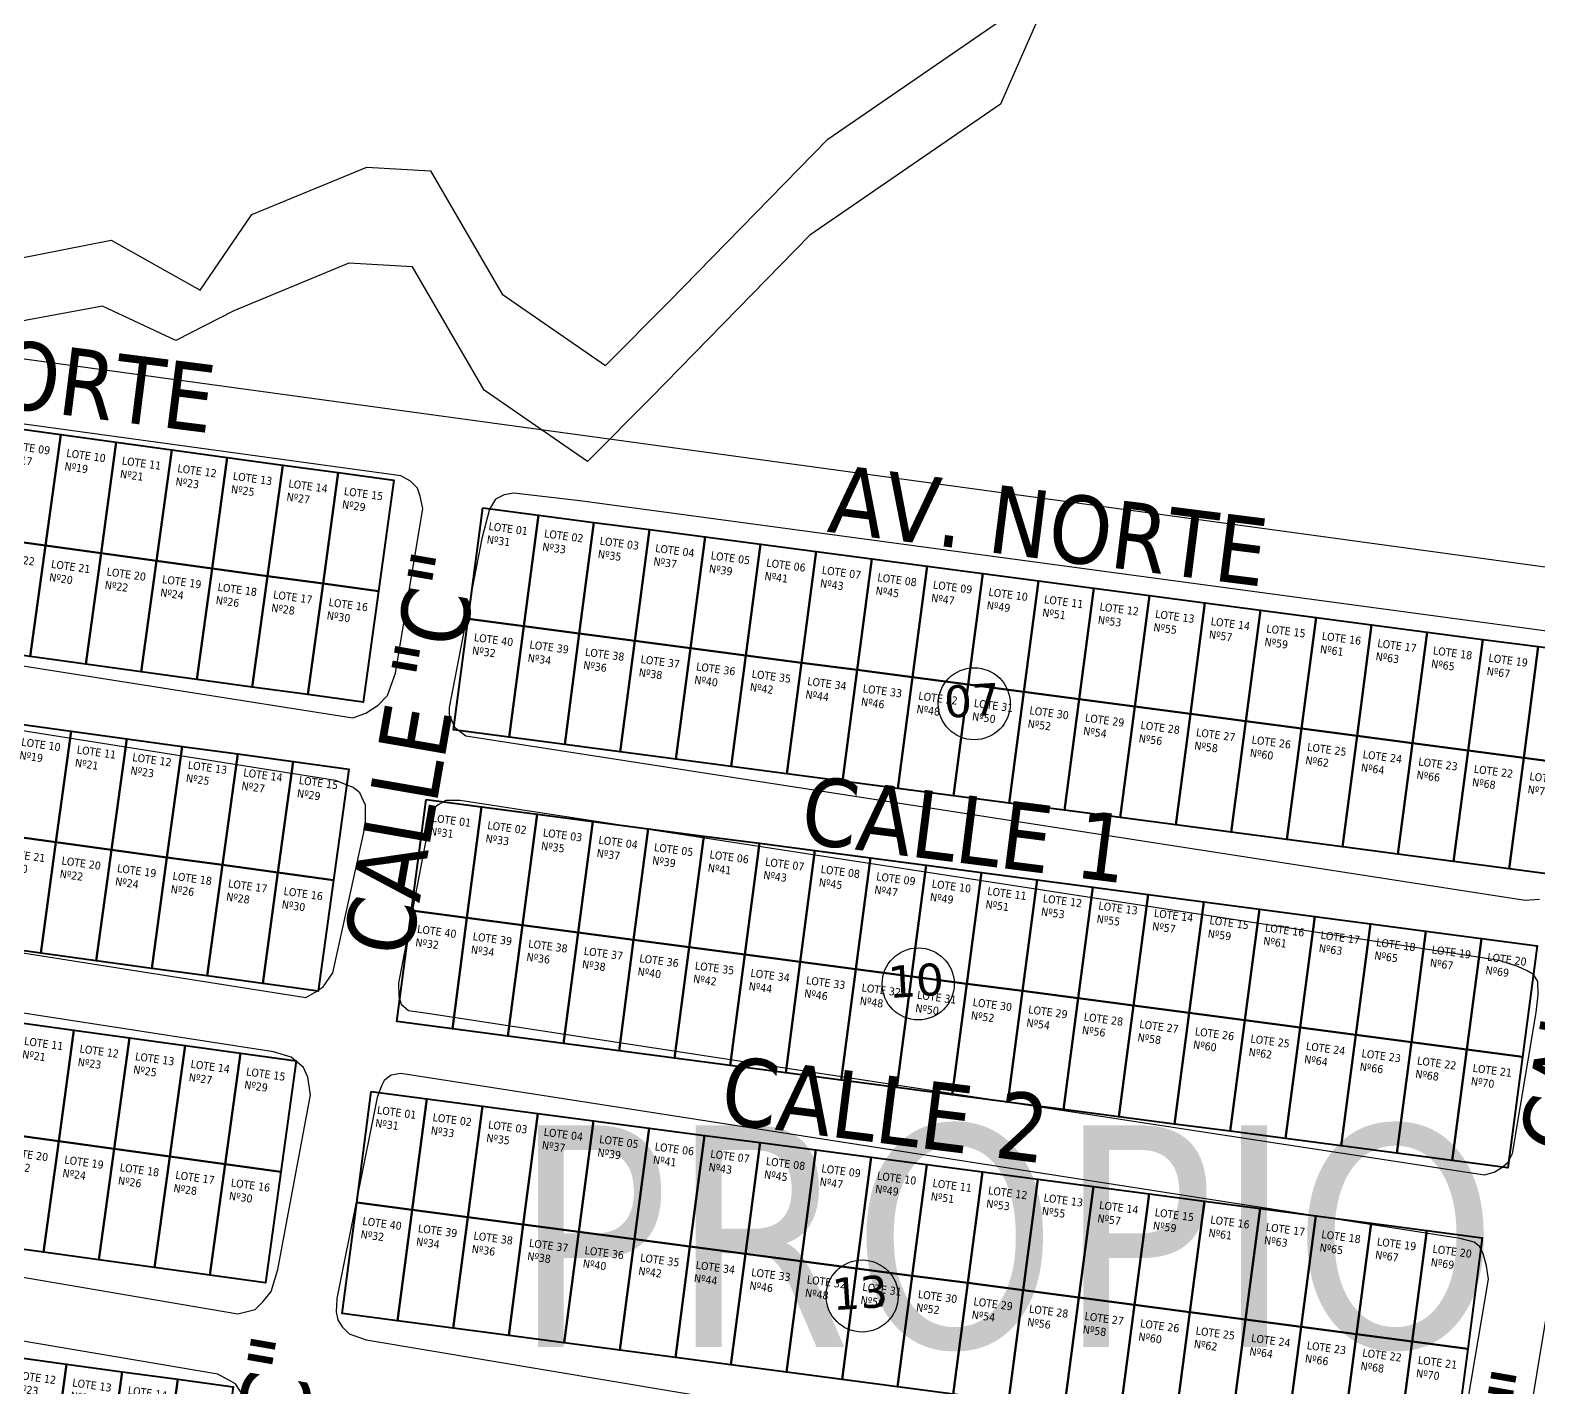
# Model space of a CAD drawing. Header units: metres. Extents: x 2 to 659295185, y -28 to 1124222152.
# Drawn here: x 658607.6 to 658796, y 1123428 to 1123597.7 of the extents above; entities that cross this region are included whole.
import ezdxf
from ezdxf.enums import TextEntityAlignment as Align

# ---------------------------------------------------------------- set-up
doc = ezdxf.new("R2010")
doc.units = ezdxf.units.M
doc.header["$MEASUREMENT"] = 0
doc.linetypes.add('HIDDEN', pattern=[0.375, 0.25, -0.125])
for name, color, linetype in [('CALLES', 1, 'CONTINUOUS'), ('División Parroquial', 130, 'CONTINUOUS'), ('FORMATO', 7, 'CONTINUOUS'), ('MANZANA', 30, 'CONTINUOUS'), ('Numero de manzana', 6, 'CONTINUOUS'), ('Parcelas', 140, 'CONTINUOUS'), ('TEXTOS', 7, 'CONTINUOUS')]:
    doc.layers.add(name, color=color, linetype=linetype)
doc.styles.add('ARIAL', font='txt')
doc.styles.add('ROMAN', font='verdana.ttf')
doc.styles.get("Standard").update_dxf_attribs({"font": 'tahoma.ttf'})

msp = doc.modelspace()

# ---------------------------------------------------------------- linework, layer by layer
at = {"layer": 'División Parroquial', "color": 1, "flags": 128}
for points in [[(658744.7053, 1123624.6401), (658728.7991, 1123588.4075), (658704.9686, 1123572.0408), (658685.1126, 1123551.705), (658677.1719, 1123543.7666), (658664.2671, 1123552.6948), (658655.3286, 1123568.0716), (658647.3879, 1123568.5615), (658632.9906, 1123562.6127), (658625.7718, 1123558.9039), (658616.592, 1123563.1953), (658599.2438, 1123559.9795), (658583.2569, 1123570.117), (658563.4009, 1123571.1068), (658556.2646, 1123572.8981), (658546.3366, 1123572.8981), (658530.9888, 1123577.7564), (658522.008, 1123585.7023), (658513.0778, 1123588.6717), (658503.0139, 1123583.5069), (658480.577, 1123580.0076), (658492.1763, 1123631.4687)], [(658525.4679, 1123602.623), (658539.3704, 1123595.1845), (658550.7285, 1123589.7589), (658563.8456, 1123587.2436), (658570.7968, 1123591.7027), (658590.5837, 1123581.766), (658600.3169, 1123568.019), (658617.6651, 1123571.4135), (658628.7948, 1123565.1861), (658635.243, 1123574.6142), (658649.6403, 1123580.563), (658657.581, 1123580.0731), (658666.5195, 1123564.6962), (658679.4243, 1123555.768), (658687.365, 1123563.7064), (658707.221, 1123584.0423), (658731.0515, 1123600.4089)]]:
    msp.add_lwpolyline(points, dxfattribs=at)
at = {"layer": 'MANZANA', "lineweight": -2}
for p, q in [((658857.0974, 1123522.3103), (658478.9347, 1123574.0498)), ((658653.8538, 1123541.9763), (658558.7957, 1123555.0436)), ((658655.0577, 1123541.3164), (658653.8538, 1123541.9763)), ((658655.94, 1123540.4366), (658655.0577, 1123541.3164)), ((658656.2781, 1123539.4468), (658655.94, 1123540.4366)), ((658656.6079, 1123537.8971), (658656.2781, 1123539.4468)), ((658666.7916, 1123539.5968), (658665.7031, 1123539.0469)), ((658667.9955, 1123539.8267), (658666.7916, 1123539.5968)), ((658676.2166, 1123538.8669), (658667.9955, 1123539.8267)), ((658653.1942, 1123517.3113), (658656.6079, 1123537.8971)), ((658664.9363, 1123537.8271), (658663.9715, 1123534.1679)), ((658665.7031, 1123539.0469), (658664.9363, 1123537.8271)), ((658800.1186, 1123522.1703), (658676.2166, 1123538.8669)), ((658663.9715, 1123534.1679), (658659.898, 1123513.0222)), ((658548.7276, 1123527.3493), (658647.8509, 1123511.7524)), ((658645.6987, 1123503.894), (658543.8295, 1123520.1407)), ((658652.2212, 1123514.5419), (658653.1942, 1123517.3113)), ((658649.4918, 1123512.3123), (658651.0255, 1123513.3221)), ((658651.0255, 1123513.3221), (658652.2212, 1123514.5419)), ((658659.898, 1123513.0222), (658659.9063, 1123512.1424)), ((658647.8509, 1123511.7524), (658649.4918, 1123512.3123)), ((658659.9063, 1123512.1424), (658660.566, 1123510.5927)), ((658660.566, 1123510.5927), (658662.0007, 1123509.4929)), ((658662.0007, 1123509.4929), (658794.3465, 1123488.9671)), ((658647.8921, 1123503.0242), (658645.6987, 1123503.894)), ((658648.7662, 1123502.3643), (658647.8921, 1123503.0242)), ((658649.4341, 1123500.8147), (658648.7662, 1123502.3643)), ((658649.4423, 1123498.3852), (658649.4341, 1123500.8147)), ((658657.985, 1123500.4147), (658657.2264, 1123497.7553)), ((658658.5292, 1123500.8547), (658657.985, 1123500.4147)), ((658659.5105, 1123501.4145), (658658.5292, 1123500.8547)), ((658661.2669, 1123501.4245), (658659.5105, 1123501.4145)), ((658791.0977, 1123481.4286), (658661.2669, 1123501.4245)), ((658645.3606, 1123479.8889), (658649.4423, 1123498.3852)), ((658657.2264, 1123497.7553), (658653.59, 1123478.5992)), ((658539.451, 1123493.0262), (658641.9798, 1123476.7796)), ((658794.3465, 1123488.9671), (658796.1029, 1123489.077)), ((658637.9558, 1123470.0209), (658541.2403, 1123484.9579)), ((658793.3983, 1123480.6588), (658791.0977, 1123481.4286)), ((658644.165, 1123478.1193), (658645.3606, 1123479.8889)), ((658794.6022, 1123480.1189), (658793.3983, 1123480.6588)), ((658795.3773, 1123479.679), (658794.6022, 1123480.1189)), ((658795.9297, 1123478.7991), (658795.3773, 1123479.679)), ((658641.9798, 1123476.7796), (658643.1837, 1123477.4494)), ((658643.1837, 1123477.4494), (658644.165, 1123478.1193)), ((658653.59, 1123478.5992), (658653.5982, 1123476.9395)), ((658795.7236, 1123474.9199), (658795.938, 1123477.1395)), ((658795.938, 1123477.1395), (658795.9297, 1123478.7991)), ((658653.5982, 1123476.9395), (658653.928, 1123475.9497)), ((658653.928, 1123475.9497), (658654.8104, 1123475.1799)), ((658654.8104, 1123475.1799), (658657.2181, 1123474.8599)), ((658657.2181, 1123474.8599), (658789.2424, 1123454.6541)), ((658792.7386, 1123457.3235), (658795.7236, 1123474.9199)), ((658640.1492, 1123469.3611), (658637.9558, 1123470.0209)), ((658641.6912, 1123468.0413), (658640.1492, 1123469.3611)), ((658642.2437, 1123466.8316), (658641.6912, 1123468.0413)), ((658642.5818, 1123464.622), (658642.2437, 1123466.8316)), ((658651.4543, 1123465.7618), (658650.9101, 1123464.3221)), ((658651.7759, 1123466.4317), (658651.4543, 1123465.7618)), ((658652.6499, 1123467.0915), (658651.7759, 1123466.4317)), ((658653.8538, 1123467.3215), (658652.6499, 1123467.0915)), ((658786.2079, 1123446.6757), (658653.8538, 1123467.3215)), ((658638.5166, 1123442.8065), (658642.5818, 1123464.622)), ((658650.9101, 1123464.3221), (658645.8719, 1123439.1972)), ((658792.1944, 1123456.2137), (658792.7386, 1123457.3235)), ((658533.4892, 1123454.3941), (658633.5031, 1123437.2576)), ((658789.2424, 1123454.6541), (658790.4462, 1123454.994)), ((658790.4462, 1123454.994), (658791.4275, 1123455.5439)), ((658791.4275, 1123455.5439), (658792.1944, 1123456.2137)), ((658631.0128, 1123429.7291), (658531.6587, 1123446.5357)), ((658787.9642, 1123446.2458), (658786.2079, 1123446.6757)), ((658788.6239, 1123445.6959), (658787.9642, 1123446.2458)), ((658789.0692, 1123444.8061), (658788.6239, 1123445.6959)), ((658789.5145, 1123443.2664), (658789.0692, 1123444.8061)), ((658789.7371, 1123441.6067), (658789.5145, 1123443.2664)), ((658637.6508, 1123440.047), (658638.5166, 1123442.8065)), ((658785.1442, 1123414.4922), (658789.7371, 1123441.6067)), ((658797.7356, 1123441.7567), (658793.3653, 1123415.1921)), ((658636.6695, 1123438.8173), (658637.6508, 1123440.047)), ((658633.5031, 1123437.2576), (658635.6882, 1123437.8175)), ((658635.6882, 1123437.8175), (658636.6695, 1123438.8173)), ((658645.8719, 1123439.1972), (658645.7729, 1123437.5375)), ((658645.7729, 1123437.5375), (658645.9955, 1123436.5377)), ((658645.9955, 1123436.5377), (658646.548, 1123435.6579)), ((658646.548, 1123435.6579), (658647.4303, 1123434.7781)), ((658647.4303, 1123434.7781), (658649.5165, 1123434.0083)), ((658649.5165, 1123434.0083), (658781.7634, 1123411.9327)), ((658633.2145, 1123428.5194), (658631.0128, 1123429.7291)), ((658634.204, 1123426.9797), (658633.2145, 1123428.5194))]:
    msp.add_line(p, q, dxfattribs=at)
at = {"layer": 'Numero de manzana', "lineweight": -2}
for centre in [(658725.5001, 1123513.5001), (658718.5001, 1123478.5001), (658711.5001, 1123439.5001)]:
    msp.add_circle(centre, 4.5001, dxfattribs=at)
at = {"layer": 'Parcelas', "lineweight": 40}
for points in [[(658604.4468, 1123548.0956), (658611.3816, 1123547.1423), (658609.475, 1123533.2727), (658602.5402, 1123534.226), (658604.4468, 1123548.0956)], [(658611.3816, 1123547.1423), (658618.3164, 1123546.189), (658616.4098, 1123532.3194), (658609.475, 1123533.2727), (658611.3816, 1123547.1423)], [(658618.3164, 1123546.189), (658625.2511, 1123545.2357), (658623.3445, 1123531.3661), (658616.4098, 1123532.3194), (658618.3164, 1123546.189)], [(658625.2511, 1123545.2357), (658632.1859, 1123544.2824), (658630.2793, 1123530.4128), (658623.3445, 1123531.3661), (658625.2511, 1123545.2357)], [(658632.1859, 1123544.2824), (658639.1207, 1123543.3291), (658637.2141, 1123529.4595), (658630.2793, 1123530.4128), (658632.1859, 1123544.2824)], [(658639.1207, 1123543.3291), (658646.0555, 1123542.3758), (658644.1489, 1123528.5062), (658637.2141, 1123529.4595), (658639.1207, 1123543.3291)], [(658646.0555, 1123542.3758), (658652.9903, 1123541.4225), (658651.0837, 1123527.5529), (658644.1489, 1123528.5062), (658646.0555, 1123542.3758)], [(658664.1116, 1123537.9957), (658671.0517, 1123537.0819), (658669.2242, 1123523.2017), (658662.2841, 1123524.1155), (658664.1116, 1123537.9957)], [(658671.0517, 1123537.0819), (658677.9918, 1123536.1682), (658676.1643, 1123522.288), (658669.2242, 1123523.2017), (658671.0517, 1123537.0819)], [(658677.9918, 1123536.1682), (658684.9319, 1123535.2545), (658683.1044, 1123521.3742), (658676.1643, 1123522.288), (658677.9918, 1123536.1682)], [(658602.5402, 1123534.226), (658609.475, 1123533.2727), (658607.5684, 1123519.4032), (658600.6336, 1123520.3565), (658602.5402, 1123534.226)], [(658684.9319, 1123535.2545), (658691.872, 1123534.3407), (658690.0446, 1123520.4605), (658683.1044, 1123521.3742), (658684.9319, 1123535.2545)], [(658691.872, 1123534.3407), (658698.8121, 1123533.427), (658696.9847, 1123519.5468), (658690.0446, 1123520.4605), (658691.872, 1123534.3407)], [(658609.475, 1123533.2727), (658616.4098, 1123532.3194), (658614.5032, 1123518.4499), (658607.5684, 1123519.4032), (658609.475, 1123533.2727)], [(658616.4098, 1123532.3194), (658623.3445, 1123531.3661), (658621.4379, 1123517.4966), (658614.5032, 1123518.4499), (658616.4098, 1123532.3194)], [(658698.8121, 1123533.427), (658705.7522, 1123532.5132), (658703.9248, 1123518.633), (658696.9847, 1123519.5468), (658698.8121, 1123533.427)], [(658705.7522, 1123532.5132), (658712.6924, 1123531.5995), (658710.8649, 1123517.7193), (658703.9248, 1123518.633), (658705.7522, 1123532.5132)], [(658623.3445, 1123531.3661), (658630.2793, 1123530.4128), (658628.3727, 1123516.5433), (658621.4379, 1123517.4966), (658623.3445, 1123531.3661)], [(658630.2793, 1123530.4128), (658637.2141, 1123529.4595), (658635.3075, 1123515.59), (658628.3727, 1123516.5433), (658630.2793, 1123530.4128)], [(658712.6924, 1123531.5995), (658719.6325, 1123530.6857), (658717.805, 1123516.8055), (658710.8649, 1123517.7193), (658712.6924, 1123531.5995)], [(658719.6325, 1123530.6857), (658726.5726, 1123529.772), (658724.7451, 1123515.8918), (658717.805, 1123516.8055), (658719.6325, 1123530.6857)], [(658726.5726, 1123529.772), (658733.5127, 1123528.8583), (658731.6852, 1123514.978), (658724.7451, 1123515.8918), (658726.5726, 1123529.772)], [(658637.2141, 1123529.4595), (658644.1489, 1123528.5062), (658642.2423, 1123514.6367), (658635.3075, 1123515.59), (658637.2141, 1123529.4595)], [(658644.1489, 1123528.5062), (658651.0837, 1123527.5529), (658649.1771, 1123513.6834), (658642.2423, 1123514.6367), (658644.1489, 1123528.5062)], [(658733.5127, 1123528.8583), (658740.4528, 1123527.9445), (658738.6253, 1123514.0643), (658731.6852, 1123514.978), (658733.5127, 1123528.8583)], [(658740.4528, 1123527.9445), (658747.3929, 1123527.0308), (658745.5654, 1123513.1506), (658738.6253, 1123514.0643), (658740.4528, 1123527.9445)], [(658747.3929, 1123527.0308), (658754.333, 1123526.117), (658752.5055, 1123512.2368), (658745.5654, 1123513.1506), (658747.3929, 1123527.0308)], [(658754.333, 1123526.117), (658761.2731, 1123525.2033), (658759.4456, 1123511.3231), (658752.5055, 1123512.2368), (658754.333, 1123526.117)], [(658662.2841, 1123524.1155), (658669.2242, 1123523.2017), (658667.3967, 1123509.3215), (658660.4566, 1123510.2353), (658662.2841, 1123524.1155)], [(658761.2731, 1123525.2033), (658768.2132, 1123524.2895), (658766.3857, 1123510.4093), (658759.4456, 1123511.3231), (658761.2731, 1123525.2033)], [(658768.2132, 1123524.2895), (658775.1533, 1123523.3758), (658773.3258, 1123509.4956), (658766.3857, 1123510.4093), (658768.2132, 1123524.2895)], [(658669.2242, 1123523.2017), (658676.1643, 1123522.288), (658674.3369, 1123508.4078), (658667.3967, 1123509.3215), (658669.2242, 1123523.2017)], [(658676.1643, 1123522.288), (658683.1044, 1123521.3742), (658681.277, 1123507.494), (658674.3369, 1123508.4078), (658676.1643, 1123522.288)], [(658775.1533, 1123523.3758), (658782.0934, 1123522.4621), (658780.2659, 1123508.5818), (658773.3258, 1123509.4956), (658775.1533, 1123523.3758)], [(658782.0934, 1123522.4621), (658789.0335, 1123521.5483), (658787.206, 1123507.6681), (658780.2659, 1123508.5818), (658782.0934, 1123522.4621)], [(658683.1044, 1123521.3742), (658690.0446, 1123520.4605), (658688.2171, 1123506.5803), (658681.277, 1123507.494), (658683.1044, 1123521.3742)], [(658690.0446, 1123520.4605), (658696.9847, 1123519.5468), (658695.1572, 1123505.6666), (658688.2171, 1123506.5803), (658690.0446, 1123520.4605)], [(658789.0335, 1123521.5483), (658795.9736, 1123520.6346), (658794.1461, 1123506.7544), (658787.206, 1123507.6681), (658789.0335, 1123521.5483)], [(658795.9736, 1123520.6346), (658802.9137, 1123519.7208), (658801.0862, 1123505.8406), (658794.1461, 1123506.7544), (658795.9736, 1123520.6346)], [(658696.9847, 1123519.5468), (658703.9248, 1123518.633), (658702.0973, 1123504.7528), (658695.1572, 1123505.6666), (658696.9847, 1123519.5468)], [(658703.9248, 1123518.633), (658710.8649, 1123517.7193), (658709.0374, 1123503.8391), (658702.0973, 1123504.7528), (658703.9248, 1123518.633)], [(658710.8649, 1123517.7193), (658717.805, 1123516.8055), (658715.9775, 1123502.9253), (658709.0374, 1123503.8391), (658710.8649, 1123517.7193)], [(658717.805, 1123516.8055), (658724.7451, 1123515.8918), (658722.9176, 1123502.0116), (658715.9775, 1123502.9253), (658717.805, 1123516.8055)], [(658724.7451, 1123515.8918), (658731.6852, 1123514.978), (658729.8577, 1123501.0978), (658722.9176, 1123502.0116), (658724.7451, 1123515.8918)], [(658731.6852, 1123514.978), (658738.6253, 1123514.0643), (658736.7978, 1123500.1841), (658729.8577, 1123501.0978), (658731.6852, 1123514.978)], [(658738.6253, 1123514.0643), (658745.5654, 1123513.1506), (658743.7379, 1123499.2703), (658736.7978, 1123500.1841), (658738.6253, 1123514.0643)], [(658745.5654, 1123513.1506), (658752.5055, 1123512.2368), (658750.678, 1123498.3566), (658743.7379, 1123499.2703), (658745.5654, 1123513.1506)], [(658605.7526, 1123511.037), (658612.6874, 1123510.0837), (658610.7808, 1123496.2141), (658603.846, 1123497.1674), (658605.7526, 1123511.037)], [(658752.5055, 1123512.2368), (658759.4456, 1123511.3231), (658757.6181, 1123497.4429), (658750.678, 1123498.3566), (658752.5055, 1123512.2368)], [(658759.4456, 1123511.3231), (658766.3857, 1123510.4093), (658764.5582, 1123496.5291), (658757.6181, 1123497.4429), (658759.4456, 1123511.3231)], [(658612.6874, 1123510.0837), (658619.6222, 1123509.1304), (658617.7156, 1123495.2608), (658610.7808, 1123496.2141), (658612.6874, 1123510.0837)], [(658619.6222, 1123509.1304), (658626.557, 1123508.1771), (658624.6504, 1123494.3075), (658617.7156, 1123495.2608), (658619.6222, 1123509.1304)], [(658766.3857, 1123510.4093), (658773.3258, 1123509.4956), (658771.4983, 1123495.6154), (658764.5582, 1123496.5291), (658766.3857, 1123510.4093)], [(658773.3258, 1123509.4956), (658780.2659, 1123508.5818), (658778.4384, 1123494.7016), (658771.4983, 1123495.6154), (658773.3258, 1123509.4956)], [(658626.557, 1123508.1771), (658633.4918, 1123507.2238), (658631.5852, 1123493.3542), (658624.6504, 1123494.3075), (658626.557, 1123508.1771)], [(658633.4918, 1123507.2238), (658640.4266, 1123506.2705), (658638.52, 1123492.4009), (658631.5852, 1123493.3542), (658633.4918, 1123507.2238)], [(658780.2659, 1123508.5818), (658787.206, 1123507.6681), (658785.3786, 1123493.7879), (658778.4384, 1123494.7016), (658780.2659, 1123508.5818)], [(658787.206, 1123507.6681), (658794.1461, 1123506.7544), (658792.3187, 1123492.8741), (658785.3786, 1123493.7879), (658787.206, 1123507.6681)], [(658640.4265, 1123506.2705), (658647.3613, 1123505.3172), (658645.4547, 1123491.4476), (658638.5199, 1123492.4009), (658640.4265, 1123506.2705)], [(658794.1461, 1123506.7544), (658801.0862, 1123505.8406), (658799.2588, 1123491.9604), (658792.3187, 1123492.8741), (658794.1461, 1123506.7544)], [(658657.0201, 1123501.5432), (658663.9602, 1123500.6295), (658662.1327, 1123486.7493), (658655.1926, 1123487.663), (658657.0201, 1123501.5432)], [(658663.9602, 1123500.6295), (658670.9003, 1123499.7157), (658669.0728, 1123485.8355), (658662.1327, 1123486.7493), (658663.9602, 1123500.6295)], [(658670.9003, 1123499.7157), (658677.8404, 1123498.802), (658676.0129, 1123484.9218), (658669.0728, 1123485.8355), (658670.9003, 1123499.7157)], [(658677.8404, 1123498.802), (658684.7805, 1123497.8882), (658682.953, 1123484.008), (658676.0129, 1123484.9218), (658677.8404, 1123498.802)], [(658684.7805, 1123497.8882), (658691.7206, 1123496.9745), (658689.8931, 1123483.0943), (658682.953, 1123484.008), (658684.7805, 1123497.8882)], [(658603.846, 1123497.1674), (658610.7808, 1123496.2141), (658608.8742, 1123482.3445), (658601.9395, 1123483.2978), (658603.846, 1123497.1674)], [(658610.7808, 1123496.2141), (658617.7156, 1123495.2608), (658615.809, 1123481.3912), (658608.8742, 1123482.3445), (658610.7808, 1123496.2141)], [(658691.7206, 1123496.9745), (658698.6607, 1123496.0608), (658696.8332, 1123482.1805), (658689.8931, 1123483.0943), (658691.7206, 1123496.9745)], [(658698.6607, 1123496.0608), (658705.6008, 1123495.147), (658703.7733, 1123481.2668), (658696.8332, 1123482.1805), (658698.6607, 1123496.0608)], [(658617.7156, 1123495.2608), (658624.6504, 1123494.3075), (658622.7438, 1123480.438), (658615.809, 1123481.3912), (658617.7156, 1123495.2608)], [(658624.6504, 1123494.3075), (658631.5852, 1123493.3542), (658629.6786, 1123479.4847), (658622.7438, 1123480.438), (658624.6504, 1123494.3075)], [(658705.6008, 1123495.147), (658712.5409, 1123494.2333), (658710.7134, 1123480.3531), (658703.7733, 1123481.2668), (658705.6008, 1123495.147)], [(658712.5409, 1123494.2333), (658719.481, 1123493.3195), (658717.6535, 1123479.4393), (658710.7134, 1123480.3531), (658712.5409, 1123494.2333)], [(658631.5852, 1123493.3542), (658638.52, 1123492.4009), (658636.6134, 1123478.5314), (658629.6786, 1123479.4847), (658631.5852, 1123493.3542)], [(658638.5199, 1123492.4009), (658645.4547, 1123491.4476), (658643.5481, 1123477.5781), (658636.6133, 1123478.5313), (658638.5199, 1123492.4009)], [(658719.481, 1123493.3195), (658726.4211, 1123492.4058), (658724.5937, 1123478.5256), (658717.6535, 1123479.4393), (658719.481, 1123493.3195)], [(658726.4211, 1123492.4058), (658733.3612, 1123491.492), (658731.5338, 1123477.6118), (658724.5937, 1123478.5256), (658726.4211, 1123492.4058)], [(658733.3612, 1123491.492), (658740.3014, 1123490.5783), (658738.4739, 1123476.6981), (658731.5338, 1123477.6118), (658733.3612, 1123491.492)], [(658740.3014, 1123490.5783), (658747.2415, 1123489.6646), (658745.414, 1123475.7843), (658738.4739, 1123476.6981), (658740.3014, 1123490.5783)], [(658747.2415, 1123489.6646), (658754.1816, 1123488.7508), (658752.3541, 1123474.8706), (658745.414, 1123475.7843), (658747.2415, 1123489.6646)], [(658754.1816, 1123488.7508), (658761.1217, 1123487.8371), (658759.2942, 1123473.9569), (658752.3541, 1123474.8706), (658754.1816, 1123488.7508)], [(658655.1926, 1123487.663), (658662.1327, 1123486.7493), (658660.3052, 1123472.869), (658653.3651, 1123473.7828), (658655.1926, 1123487.663)], [(658662.1327, 1123486.7493), (658669.0728, 1123485.8355), (658667.2453, 1123471.9553), (658660.3052, 1123472.869), (658662.1327, 1123486.7493)], [(658761.1217, 1123487.8371), (658768.0618, 1123486.9233), (658766.2343, 1123473.0431), (658759.2942, 1123473.9569), (658761.1217, 1123487.8371)], [(658768.0618, 1123486.9233), (658775.0019, 1123486.0096), (658773.1744, 1123472.1294), (658766.2343, 1123473.0431), (658768.0618, 1123486.9233)], [(658669.0728, 1123485.8355), (658676.0129, 1123484.9218), (658674.1854, 1123471.0416), (658667.2453, 1123471.9553), (658669.0728, 1123485.8355)], [(658676.0129, 1123484.9218), (658682.953, 1123484.008), (658681.1255, 1123470.1278), (658674.1854, 1123471.0416), (658676.0129, 1123484.9218)], [(658775.0019, 1123486.0096), (658781.942, 1123485.0958), (658780.1145, 1123471.2156), (658773.1744, 1123472.1294), (658775.0019, 1123486.0096)], [(658781.942, 1123485.0958), (658788.8821, 1123484.1821), (658787.0546, 1123470.3019), (658780.1145, 1123471.2156), (658781.942, 1123485.0958)], [(658682.953, 1123484.008), (658689.8931, 1123483.0943), (658688.0656, 1123469.2141), (658681.1255, 1123470.1278), (658682.953, 1123484.008)], [(658689.8931, 1123483.0943), (658696.8332, 1123482.1805), (658695.0057, 1123468.3003), (658688.0656, 1123469.2141), (658689.8931, 1123483.0943)], [(658788.8821, 1123484.1821), (658795.8222, 1123483.2683), (658793.9947, 1123469.3881), (658787.0546, 1123470.3019), (658788.8821, 1123484.1821)], [(658696.8332, 1123482.1805), (658703.7733, 1123481.2668), (658701.9458, 1123467.3866), (658695.0057, 1123468.3003), (658696.8332, 1123482.1805)], [(658703.7733, 1123481.2668), (658710.7134, 1123480.3531), (658708.886, 1123466.4728), (658701.9458, 1123467.3866), (658703.7733, 1123481.2668)], [(658710.7134, 1123480.3531), (658717.6535, 1123479.4393), (658715.8261, 1123465.5591), (658708.886, 1123466.4728), (658710.7134, 1123480.3531)], [(658717.6535, 1123479.4393), (658724.5937, 1123478.5256), (658722.7662, 1123464.6454), (658715.8261, 1123465.5591), (658717.6535, 1123479.4393)], [(658724.5937, 1123478.5256), (658731.5338, 1123477.6118), (658729.7063, 1123463.7316), (658722.7662, 1123464.6454), (658724.5937, 1123478.5256)], [(658731.5338, 1123477.6118), (658738.4739, 1123476.6981), (658736.6464, 1123462.8179), (658729.7063, 1123463.7316), (658731.5338, 1123477.6118)], [(658738.4739, 1123476.6981), (658745.414, 1123475.7843), (658743.5865, 1123461.9041), (658736.6464, 1123462.8179), (658738.4739, 1123476.6981)], [(658745.414, 1123475.7843), (658752.3541, 1123474.8706), (658750.5266, 1123460.9904), (658743.5865, 1123461.9041), (658745.414, 1123475.7843)], [(658606.1, 1123473.6693), (658613.0348, 1123472.716), (658611.1282, 1123458.8464), (658604.1934, 1123459.7997), (658606.1, 1123473.6693)], [(658752.3541, 1123474.8706), (658759.2942, 1123473.9569), (658757.4667, 1123460.0766), (658750.5266, 1123460.9904), (658752.3541, 1123474.8706)], [(658759.2942, 1123473.9569), (658766.2343, 1123473.0431), (658764.4068, 1123459.1629), (658757.4667, 1123460.0766), (658759.2942, 1123473.9569)], [(658613.0348, 1123472.716), (658619.9695, 1123471.7627), (658618.0629, 1123457.8931), (658611.1282, 1123458.8464), (658613.0348, 1123472.716)], [(658619.9695, 1123471.7627), (658626.9043, 1123470.8094), (658624.9977, 1123456.9398), (658618.0629, 1123457.8931), (658619.9695, 1123471.7627)], [(658766.2343, 1123473.0431), (658773.1744, 1123472.1294), (658771.3469, 1123458.2492), (658764.4068, 1123459.1629), (658766.2343, 1123473.0431)], [(658773.1744, 1123472.1294), (658780.1145, 1123471.2156), (658778.287, 1123457.3354), (658771.3469, 1123458.2492), (658773.1744, 1123472.1294)], [(658626.9043, 1123470.8094), (658633.8391, 1123469.8561), (658631.9325, 1123455.9865), (658624.9977, 1123456.9398), (658626.9043, 1123470.8094)], [(658633.8391, 1123469.8561), (658640.7739, 1123468.9028), (658638.8673, 1123455.0332), (658631.9325, 1123455.9865), (658633.8391, 1123469.8561)], [(658780.1145, 1123471.2156), (658787.0546, 1123470.3019), (658785.2271, 1123456.4217), (658778.287, 1123457.3354), (658780.1145, 1123471.2156)], [(658787.0546, 1123470.3019), (658793.9947, 1123469.3881), (658792.1672, 1123455.5079), (658785.2271, 1123456.4217), (658787.0546, 1123470.3019)], [(658650.1779, 1123465.058), (658657.118, 1123464.1442), (658655.2905, 1123450.264), (658648.3504, 1123451.1777), (658650.1779, 1123465.058)], [(658657.118, 1123464.1442), (658664.0581, 1123463.2305), (658662.2306, 1123449.3503), (658655.2905, 1123450.264), (658657.118, 1123464.1442)], [(658664.0581, 1123463.2305), (658670.9982, 1123462.3167), (658669.1707, 1123448.4365), (658662.2306, 1123449.3503), (658664.0581, 1123463.2305)], [(658670.9982, 1123462.3167), (658677.9383, 1123461.403), (658676.1108, 1123447.5228), (658669.1707, 1123448.4365), (658670.9982, 1123462.3167)], [(658677.9383, 1123461.403), (658684.8784, 1123460.4892), (658683.0509, 1123446.609), (658676.1108, 1123447.5228), (658677.9383, 1123461.403)], [(658684.8784, 1123460.4892), (658691.8185, 1123459.5755), (658689.991, 1123445.6953), (658683.0509, 1123446.609), (658684.8784, 1123460.4892)], [(658604.1934, 1123459.7997), (658611.1282, 1123458.8464), (658609.2216, 1123444.9768), (658602.2868, 1123445.9301), (658604.1934, 1123459.7997)], [(658611.1282, 1123458.8464), (658618.0629, 1123457.8931), (658616.1564, 1123444.0235), (658609.2216, 1123444.9768), (658611.1282, 1123458.8464)], [(658691.8185, 1123459.5755), (658698.7586, 1123458.6618), (658696.9311, 1123444.7815), (658689.991, 1123445.6953), (658691.8185, 1123459.5755)], [(658698.7586, 1123458.6618), (658705.6987, 1123457.748), (658703.8712, 1123443.8678), (658696.9311, 1123444.7815), (658698.7586, 1123458.6618)], [(658618.0629, 1123457.8931), (658624.9977, 1123456.9398), (658623.0911, 1123443.0702), (658616.1564, 1123444.0235), (658618.0629, 1123457.8931)], [(658624.9977, 1123456.9398), (658631.9325, 1123455.9865), (658630.0259, 1123442.1169), (658623.0911, 1123443.0702), (658624.9977, 1123456.9398)], [(658705.6987, 1123457.748), (658712.6388, 1123456.8343), (658710.8113, 1123442.9541), (658703.8712, 1123443.8678), (658705.6987, 1123457.748)], [(658712.6388, 1123456.8343), (658719.5789, 1123455.9205), (658717.7514, 1123442.0403), (658710.8113, 1123442.9541), (658712.6388, 1123456.8343)], [(658631.9325, 1123455.9865), (658638.8673, 1123455.0332), (658636.9607, 1123441.1636), (658630.0259, 1123442.1169), (658631.9325, 1123455.9865)], [(658719.5789, 1123455.9205), (658726.519, 1123455.0068), (658724.6915, 1123441.1266), (658717.7514, 1123442.0403), (658719.5789, 1123455.9205)], [(658726.519, 1123455.0068), (658733.4591, 1123454.093), (658731.6316, 1123440.2128), (658724.6915, 1123441.1266), (658726.519, 1123455.0068)], [(658733.4591, 1123454.093), (658740.3992, 1123453.1793), (658738.5717, 1123439.2991), (658731.6316, 1123440.2128), (658733.4591, 1123454.093)], [(658740.3992, 1123453.1793), (658747.3393, 1123452.2656), (658745.5119, 1123438.3853), (658738.5717, 1123439.2991), (658740.3992, 1123453.1793)], [(658648.3504, 1123451.1777), (658655.2905, 1123450.264), (658653.463, 1123436.3838), (658646.5229, 1123437.2975), (658648.3504, 1123451.1777)], [(658747.3393, 1123452.2656), (658754.2794, 1123451.3518), (658752.452, 1123437.4716), (658745.5119, 1123438.3853), (658747.3393, 1123452.2656)], [(658754.2794, 1123451.3518), (658761.2196, 1123450.4381), (658759.3921, 1123436.5579), (658752.452, 1123437.4716), (658754.2794, 1123451.3518)], [(658655.2905, 1123450.264), (658662.2306, 1123449.3503), (658660.4031, 1123435.47), (658653.463, 1123436.3838), (658655.2905, 1123450.264)], [(658662.2306, 1123449.3503), (658669.1707, 1123448.4365), (658667.3432, 1123434.5563), (658660.4031, 1123435.47), (658662.2306, 1123449.3503)], [(658761.2196, 1123450.4381), (658768.1597, 1123449.5243), (658766.3322, 1123435.6441), (658759.3921, 1123436.5579), (658761.2196, 1123450.4381)], [(658768.1597, 1123449.5243), (658775.0998, 1123448.6106), (658773.2723, 1123434.7304), (658766.3322, 1123435.6441), (658768.1597, 1123449.5243)], [(658669.1707, 1123448.4365), (658676.1108, 1123447.5228), (658674.2833, 1123433.6426), (658667.3432, 1123434.5563), (658669.1707, 1123448.4365)], [(658676.1108, 1123447.5228), (658683.0509, 1123446.609), (658681.2234, 1123432.7288), (658674.2833, 1123433.6426), (658676.1108, 1123447.5228)], [(658775.0998, 1123448.6106), (658782.0399, 1123447.6968), (658780.2124, 1123433.8166), (658773.2723, 1123434.7304), (658775.0998, 1123448.6106)], [(658782.0399, 1123447.6968), (658788.98, 1123446.7831), (658787.1525, 1123432.9029), (658780.2124, 1123433.8166), (658782.0399, 1123447.6968)], [(658683.0509, 1123446.609), (658689.991, 1123445.6953), (658688.1635, 1123431.8151), (658681.2234, 1123432.7288), (658683.0509, 1123446.609)], [(658689.991, 1123445.6953), (658696.9311, 1123444.7815), (658695.1036, 1123430.9013), (658688.1635, 1123431.8151), (658689.991, 1123445.6953)], [(658696.9311, 1123444.7815), (658703.8712, 1123443.8678), (658702.0437, 1123429.9876), (658695.1036, 1123430.9013), (658696.9311, 1123444.7815)], [(658703.8712, 1123443.8678), (658710.8113, 1123442.9541), (658708.9838, 1123429.0738), (658702.0437, 1123429.9876), (658703.8712, 1123443.8678)], [(658710.8113, 1123442.9541), (658717.7514, 1123442.0403), (658715.9239, 1123428.1601), (658708.9838, 1123429.0738), (658710.8113, 1123442.9541)], [(658717.7514, 1123442.0403), (658724.6915, 1123441.1266), (658722.864, 1123427.2464), (658715.9239, 1123428.1601), (658717.7514, 1123442.0403)], [(658724.6915, 1123441.1266), (658731.6316, 1123440.2128), (658729.8042, 1123426.3326), (658722.864, 1123427.2464), (658724.6915, 1123441.1266)], [(658731.6316, 1123440.2128), (658738.5717, 1123439.2991), (658736.7443, 1123425.4189), (658729.8042, 1123426.3326), (658731.6316, 1123440.2128)], [(658738.5717, 1123439.2991), (658745.5119, 1123438.3853), (658743.6844, 1123424.5051), (658736.7443, 1123425.4189), (658738.5717, 1123439.2991)], [(658745.5119, 1123438.3853), (658752.452, 1123437.4716), (658750.6245, 1123423.5914), (658743.6844, 1123424.5051), (658745.5119, 1123438.3853)], [(658752.452, 1123437.4716), (658759.3921, 1123436.5579), (658757.5646, 1123422.6776), (658750.6245, 1123423.5914), (658752.452, 1123437.4716)], [(658759.3921, 1123436.5579), (658766.3322, 1123435.6441), (658764.5047, 1123421.7639), (658757.5646, 1123422.6776), (658759.3921, 1123436.5579)], [(658766.3322, 1123435.6441), (658773.2723, 1123434.7304), (658771.4448, 1123420.8502), (658764.5047, 1123421.7639), (658766.3322, 1123435.6441)], [(658773.2723, 1123434.7304), (658780.2124, 1123433.8166), (658778.3849, 1123419.9364), (658771.4448, 1123420.8502), (658773.2723, 1123434.7304)], [(658780.2124, 1123433.8166), (658787.1525, 1123432.9029), (658785.325, 1123419.0227), (658778.3849, 1123419.9364), (658780.2124, 1123433.8166)], [(658605.1844, 1123431.95), (658612.1192, 1123430.9967), (658610.2126, 1123417.1271), (658603.2778, 1123418.0804), (658605.1844, 1123431.95)], [(658612.1192, 1123430.9967), (658619.0539, 1123430.0434), (658617.1473, 1123416.1738), (658610.2126, 1123417.1271), (658612.1192, 1123430.9967)], [(658619.0539, 1123430.0434), (658625.9887, 1123429.0901), (658624.0821, 1123415.2206), (658617.1473, 1123416.1738), (658619.0539, 1123430.0434)], [(658625.9887, 1123429.0901), (658632.9235, 1123428.1368), (658631.0169, 1123414.2672), (658624.0821, 1123415.2205), (658625.9887, 1123429.0901)]]:
    msp.add_lwpolyline(points, dxfattribs=at)

# ---------------------------------------------------------------- texts
at = {"layer": 'CALLES', "color": 0}
for s, rotation, p in [('AV. NORTE', 352.810288, (658575.5441, 1123554.1693)), ('AV. NORTE', 352.810288, (658707, 1123535)), ('CALLE "C"', 80.117379, (658654.9807, 1123481.6181)), ('CALLE "B"', 80.117379, (658801.9075, 1123456.7848)), ('CALLE 1', 352.810288, (658703.5441, 1123496.1693)), ('CALLE 2', 352.810288, (658693.5441, 1123461.1693)), ('CALLE "C"', 80.117379, (658634.9808, 1123383.6181)), ('CALLE "B"', 80.117379, (658789.9803, 1123379.6179))]:
    msp.add_text(s, height=8.5, rotation=rotation, dxfattribs=at).set_placement(p)
at = {"layer": 'FORMATO', "style": 'ARIAL'}
msp.add_text('SUR: RIO ARAGUA', height=6.025091, rotation=325.040882, dxfattribs=at).set_placement((658821.0096, 1123609.5158, 1.9682), align=Align.CENTER)
at = {"layer": 'Numero de manzana', "lineweight": -2, "style": 'ROMAN'}
for s, p in [('07', (658721.8524, 1123511.7235)), ('10', (658714.8524, 1123476.7235)), ('13', (658707.8524, 1123437.7235))]:
    msp.add_text(s, height=4, rotation=3.491535, dxfattribs=at).set_placement(p)
at = {"layer": 'Parcelas', "lineweight": 40, "char_height": 1, "width": 6.941503, "attachment_point": 1}
for s, insert, rotation in [('LOTE 09\\PNº17', (658605.2421, 1123546.3032), 351.956363), ('LOTE 10\\PNº19', (658612.1769, 1123545.3499), 351.956363), ('LOTE 11\\PNº21', (658619.1117, 1123544.3966), 351.956363), ('LOTE 12\\PNº23', (658626.0465, 1123543.4433), 351.956363), ('LOTE 13\\PNº25', (658632.9813, 1123542.49), 351.956363), ('LOTE 14\\PNº27', (658639.9161, 1123541.5367), 351.956363), ('LOTE 15\\PNº29', (658646.8508, 1123540.5834), 351.956363), ('LOTE 01\\PNº31', (658664.9172, 1123536.2078), 352.283039), ('LOTE 02\\PNº33', (658671.8573, 1123535.2941), 352.283039), ('LOTE 03\\PNº35', (658678.7974, 1123534.3803), 352.283039), ('LOTE 22\\PNº18', (658603.3356, 1123532.4336), 351.956363), ('LOTE 04\\PNº37', (658685.7375, 1123533.4666), 352.283039), ('LOTE 05\\PNº39', (658692.6776, 1123532.5528), 352.283039), ('LOTE 21\\PNº20', (658610.2703, 1123531.4803), 351.956363), ('LOTE 20\\PNº22', (658617.2051, 1123530.527), 351.956363), ('LOTE 06\\PNº41', (658699.6177, 1123531.6391), 352.283039), ('LOTE 07\\PNº43', (658706.5578, 1123530.7253), 352.283039), ('LOTE 08\\PNº45', (658713.4979, 1123529.8116), 352.283039), ('LOTE 19\\PNº24', (658624.1399, 1123529.5737), 351.956363), ('LOTE 18\\PNº26', (658631.0747, 1123528.6204), 351.956363), ('LOTE 09\\PNº47', (658720.438, 1123528.8979), 352.283039), ('LOTE 10\\PNº49', (658727.3781, 1123527.9841), 352.283039), ('LOTE 17\\PNº28', (658638.0095, 1123527.6671), 351.956363), ('LOTE 16\\PNº30', (658644.9442, 1123526.7138), 351.956363), ('LOTE 11\\PNº51', (658734.3182, 1123527.0704), 352.283039), ('LOTE 12\\PNº53', (658741.2583, 1123526.1566), 352.283039), ('LOTE 13\\PNº55', (658748.1985, 1123525.2429), 352.283039), ('LOTE 14\\PNº57', (658755.1386, 1123524.3291), 352.283039), ('LOTE 40\\PNº32', (658663.0897, 1123522.3276), 352.283039), ('LOTE 15\\PNº59', (658762.0787, 1123523.4154), 352.283039), ('LOTE 16\\PNº61', (658769.0188, 1123522.5017), 352.283039), ('LOTE 39\\PNº34', (658670.0298, 1123521.4139), 352.283039), ('LOTE 38\\PNº36', (658676.9699, 1123520.5001), 352.283039), ('LOTE 17\\PNº63', (658775.9589, 1123521.5879), 352.283039), ('LOTE 18\\PNº65', (658782.899, 1123520.6742), 352.283039), ('LOTE 37\\PNº38', (658683.91, 1123519.5864), 352.283039), ('LOTE 36\\PNº40', (658690.8501, 1123518.6726), 352.283039), ('LOTE 19\\PNº67', (658789.8391, 1123519.7604), 352.283039), ('LOTE 35\\PNº42', (658697.7902, 1123517.7589), 352.283039), ('LOTE 34\\PNº44', (658704.7303, 1123516.8451), 352.283039), ('LOTE 33\\PNº46', (658711.6704, 1123515.9314), 352.283039), ('LOTE 32\\PNº48', (658718.6105, 1123515.0176), 352.283039), ('LOTE 31\\PNº50', (658725.5506, 1123514.1039), 352.283039), ('LOTE 30\\PNº52', (658732.4908, 1123513.1902), 352.283039), ('LOTE 29\\PNº54', (658739.4309, 1123512.2764), 352.283039), ('LOTE 28\\PNº56', (658746.371, 1123511.3627), 352.283039), ('LOTE 10\\PNº19', (658606.548, 1123509.2445), 351.956363), ('LOTE 27\\PNº58', (658753.3111, 1123510.4489), 352.283039), ('LOTE 26\\PNº60', (658760.2512, 1123509.5352), 352.283039), ('LOTE 11\\PNº21', (658613.4828, 1123508.2912), 351.956363), ('LOTE 12\\PNº23', (658620.4176, 1123507.3379), 351.956363), ('LOTE 25\\PNº62', (658767.1913, 1123508.6214), 352.283039), ('LOTE 24\\PNº64', (658774.1314, 1123507.7077), 352.283039), ('LOTE 13\\PNº25', (658627.3524, 1123506.3846), 351.956363), ('LOTE 14\\PNº27', (658634.2871, 1123505.4313), 351.956363), ('LOTE 23\\PNº66', (658781.0715, 1123506.794), 352.283039), ('LOTE 22\\PNº68', (658788.0116, 1123505.8802), 352.283039), ('LOTE 15\\PNº29', (658641.2219, 1123504.478), 351.956363), ('LOTE 21\\PNº70', (658794.9517, 1123504.9665), 352.283039), ('LOTE 01\\PNº31', (658657.8256, 1123499.7553), 352.283039), ('LOTE 02\\PNº33', (658664.7657, 1123498.8416), 352.283039), ('LOTE 03\\PNº35', (658671.7059, 1123497.9278), 352.283039), ('LOTE 04\\PNº37', (658678.646, 1123497.0141), 352.283039), ('LOTE 05\\PNº39', (658685.5861, 1123496.1004), 352.283039), ('LOTE 21\\PNº20', (658604.6414, 1123495.375), 351.956363), ('LOTE 20\\PNº22', (658611.5762, 1123494.4217), 351.956363), ('LOTE 06\\PNº41', (658692.5262, 1123495.1866), 352.283039), ('LOTE 07\\PNº43', (658699.4663, 1123494.2729), 352.283039), ('LOTE 19\\PNº24', (658618.511, 1123493.4684), 351.956363), ('LOTE 18\\PNº26', (658625.4458, 1123492.5151), 351.956363), ('LOTE 08\\PNº45', (658706.4064, 1123493.3591), 352.283039), ('LOTE 09\\PNº47', (658713.3465, 1123492.4454), 352.283039), ('LOTE 17\\PNº28', (658632.3805, 1123491.5618), 351.956363), ('LOTE 16\\PNº30', (658639.3153, 1123490.6085), 351.956363), ('LOTE 10\\PNº49', (658720.2866, 1123491.5316), 352.283039), ('LOTE 11\\PNº51', (658727.2267, 1123490.6179), 352.283039), ('LOTE 12\\PNº53', (658734.1668, 1123489.7042), 352.283039), ('LOTE 13\\PNº55', (658741.1069, 1123488.7904), 352.283039), ('LOTE 14\\PNº57', (658748.047, 1123487.8767), 352.283039), ('LOTE 15\\PNº59', (658754.9871, 1123486.9629), 352.283039), ('LOTE 40\\PNº32', (658655.9982, 1123485.8751), 352.283039), ('LOTE 39\\PNº34', (658662.9383, 1123484.9614), 352.283039), ('LOTE 16\\PNº61', (658761.9272, 1123486.0492), 352.283039), ('LOTE 17\\PNº63', (658768.8673, 1123485.1354), 352.283039), ('LOTE 38\\PNº36', (658669.8784, 1123484.0476), 352.283039), ('LOTE 37\\PNº38', (658676.8185, 1123483.1339), 352.283039), ('LOTE 18\\PNº65', (658775.8074, 1123484.2217), 352.283039), ('LOTE 19\\PNº67', (658782.7476, 1123483.308), 352.283039), ('LOTE 36\\PNº40', (658683.7586, 1123482.2201), 352.283039), ('LOTE 35\\PNº42', (658690.6987, 1123481.3064), 352.283039), ('LOTE 20\\PNº69', (658789.6877, 1123482.3942), 352.283039), ('LOTE 34\\PNº44', (658697.6388, 1123480.3927), 352.283039), ('LOTE 33\\PNº46', (658704.5789, 1123479.4789), 352.283039), ('LOTE 32\\PNº48', (658711.519, 1123478.5652), 352.283039), ('LOTE 31\\PNº50', (658718.4591, 1123477.6514), 352.283039), ('LOTE 30\\PNº52', (658725.3992, 1123476.7377), 352.283039), ('LOTE 29\\PNº54', (658732.3393, 1123475.8239), 352.283039), ('LOTE 28\\PNº56', (658739.2794, 1123474.9102), 352.283039), ('LOTE 27\\PNº58', (658746.2195, 1123473.9965), 352.283039), ('LOTE 11\\PNº21', (658606.8953, 1123471.8768), 351.956363), ('LOTE 26\\PNº60', (658753.1596, 1123473.0827), 352.283039), ('LOTE 25\\PNº62', (658760.0997, 1123472.169), 352.283039), ('LOTE 12\\PNº23', (658613.8301, 1123470.9235), 351.956363), ('LOTE 13\\PNº25', (658620.7649, 1123469.9702), 351.956363), ('LOTE 24\\PNº64', (658767.0399, 1123471.2552), 352.283039), ('LOTE 23\\PNº66', (658773.98, 1123470.3415), 352.283039), ('LOTE 14\\PNº27', (658627.6997, 1123469.0169), 351.956363), ('LOTE 15\\PNº29', (658634.6344, 1123468.0636), 351.956363), ('LOTE 22\\PNº68', (658780.9201, 1123469.4277), 352.283039), ('LOTE 21\\PNº70', (658787.8602, 1123468.514), 352.283039), ('LOTE 01\\PNº31', (658650.9834, 1123463.2701), 352.283039), ('LOTE 02\\PNº33', (658657.9235, 1123462.3563), 352.283039), ('LOTE 03\\PNº35', (658664.8636, 1123461.4426), 352.283039), ('LOTE 04\\PNº37', (658671.8037, 1123460.5288), 352.283039), ('LOTE 05\\PNº39', (658678.7438, 1123459.6151), 352.283039), ('LOTE 06\\PNº41', (658685.684, 1123458.7014), 352.283039), ('LOTE 20\\PNº22', (658604.9887, 1123458.0073), 351.956363), ('LOTE 19\\PNº24', (658611.9235, 1123457.054), 351.956363), ('LOTE 07\\PNº43', (658692.6241, 1123457.7876), 352.283039), ('LOTE 08\\PNº45', (658699.5642, 1123456.8739), 352.283039), ('LOTE 18\\PNº26', (658618.8583, 1123456.1007), 351.956363), ('LOTE 17\\PNº28', (658625.7931, 1123455.1474), 351.956363), ('LOTE 09\\PNº47', (658706.5043, 1123455.9601), 352.283039), ('LOTE 10\\PNº49', (658713.4444, 1123455.0464), 352.283039), ('LOTE 16\\PNº30', (658632.7279, 1123454.1941), 351.956363), ('LOTE 11\\PNº51', (658720.3845, 1123454.1326), 352.283039), ('LOTE 12\\PNº53', (658727.3246, 1123453.2189), 352.283039), ('LOTE 13\\PNº55', (658734.2647, 1123452.3052), 352.283039), ('LOTE 14\\PNº57', (658741.2048, 1123451.3914), 352.283039), ('LOTE 40\\PNº32', (658649.1559, 1123449.3899), 352.283039), ('LOTE 15\\PNº59', (658748.1449, 1123450.4777), 352.283039), ('LOTE 16\\PNº61', (658755.085, 1123449.5639), 352.283039), ('LOTE 39\\PNº34', (658656.096, 1123448.4761), 352.283039), ('LOTE 38\\PNº36', (658663.0361, 1123447.5624), 352.283039), ('LOTE 17\\PNº63', (658762.0251, 1123448.6502), 352.283039), ('LOTE 18\\PNº65', (658768.9652, 1123447.7364), 352.283039), ('LOTE 37\\PNº38', (658669.9763, 1123446.6486), 352.283039), ('LOTE 36\\PNº40', (658676.9164, 1123445.7349), 352.283039), ('LOTE 19\\PNº67', (658775.9053, 1123446.8227), 352.283039), ('LOTE 20\\PNº69', (658782.8454, 1123445.909), 352.283039), ('LOTE 35\\PNº42', (658683.8565, 1123444.8211), 352.283039), ('LOTE 34\\PNº44', (658690.7966, 1123443.9074), 352.283039), ('LOTE 33\\PNº46', (658697.7367, 1123442.9937), 352.283039), ('LOTE 32\\PNº48', (658704.6768, 1123442.0799), 352.283039), ('LOTE 31\\PNº50', (658711.6169, 1123441.1662), 352.283039), ('LOTE 30\\PNº52', (658718.557, 1123440.2524), 352.283039), ('LOTE 29\\PNº54', (658725.4971, 1123439.3387), 352.283039), ('LOTE 28\\PNº56', (658732.4372, 1123438.4249), 352.283039), ('LOTE 27\\PNº58', (658739.3773, 1123437.5112), 352.283039), ('LOTE 26\\PNº60', (658746.3174, 1123436.5975), 352.283039), ('LOTE 25\\PNº62', (658753.2575, 1123435.6837), 352.283039), ('LOTE 24\\PNº64', (658760.1976, 1123434.77), 352.283039), ('LOTE 23\\PNº66', (658767.1377, 1123433.8562), 352.283039), ('LOTE 22\\PNº68', (658774.0778, 1123432.9425), 352.283039), ('LOTE 21\\PNº70', (658781.018, 1123432.0287), 352.283039), ('LOTE 12\\PNº23', (658605.9797, 1123430.1576), 351.956363), ('LOTE 13\\PNº25', (658612.9145, 1123429.2043), 351.956363), ('LOTE 14\\PNº27', (658619.8493, 1123428.251), 351.956363)]:
    msp.add_mtext(s, dxfattribs=dict(at, insert=insert, rotation=rotation))
at = {"layer": 'TEXTOS', "linetype": 'HIDDEN', "lineweight": 40, "insert": (658667.8, 1123460.8126), "char_height": 27.69936, "width": 871.314617, "attachment_point": 1}
msp.add_mtext('PROPIO', dxfattribs=at)

doc.saveas('drawing.dxf')
